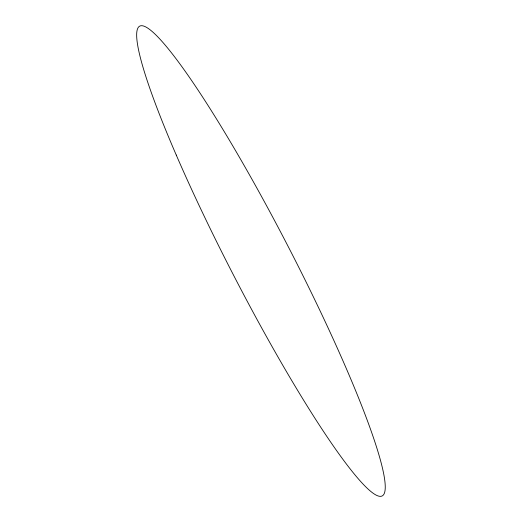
<?xml version="1.0" encoding="UTF-8"?>
<svg xmlns="http://www.w3.org/2000/svg" width="522" height="522" viewBox="0 0 522 522"><rect width="100%" height="100%" fill="white"/><g stroke="black" fill="none" stroke-linecap="round" stroke-linejoin="round"><path stroke-width="0.78" d="M176.279 155.093A264.347 30.844 62.7 0 0 382.241 495.9A264.347 30.844 62.7 0 0 224.48 132.007A264.347 30.844 62.7 0 0 176.279 155.093"/></g></svg>
